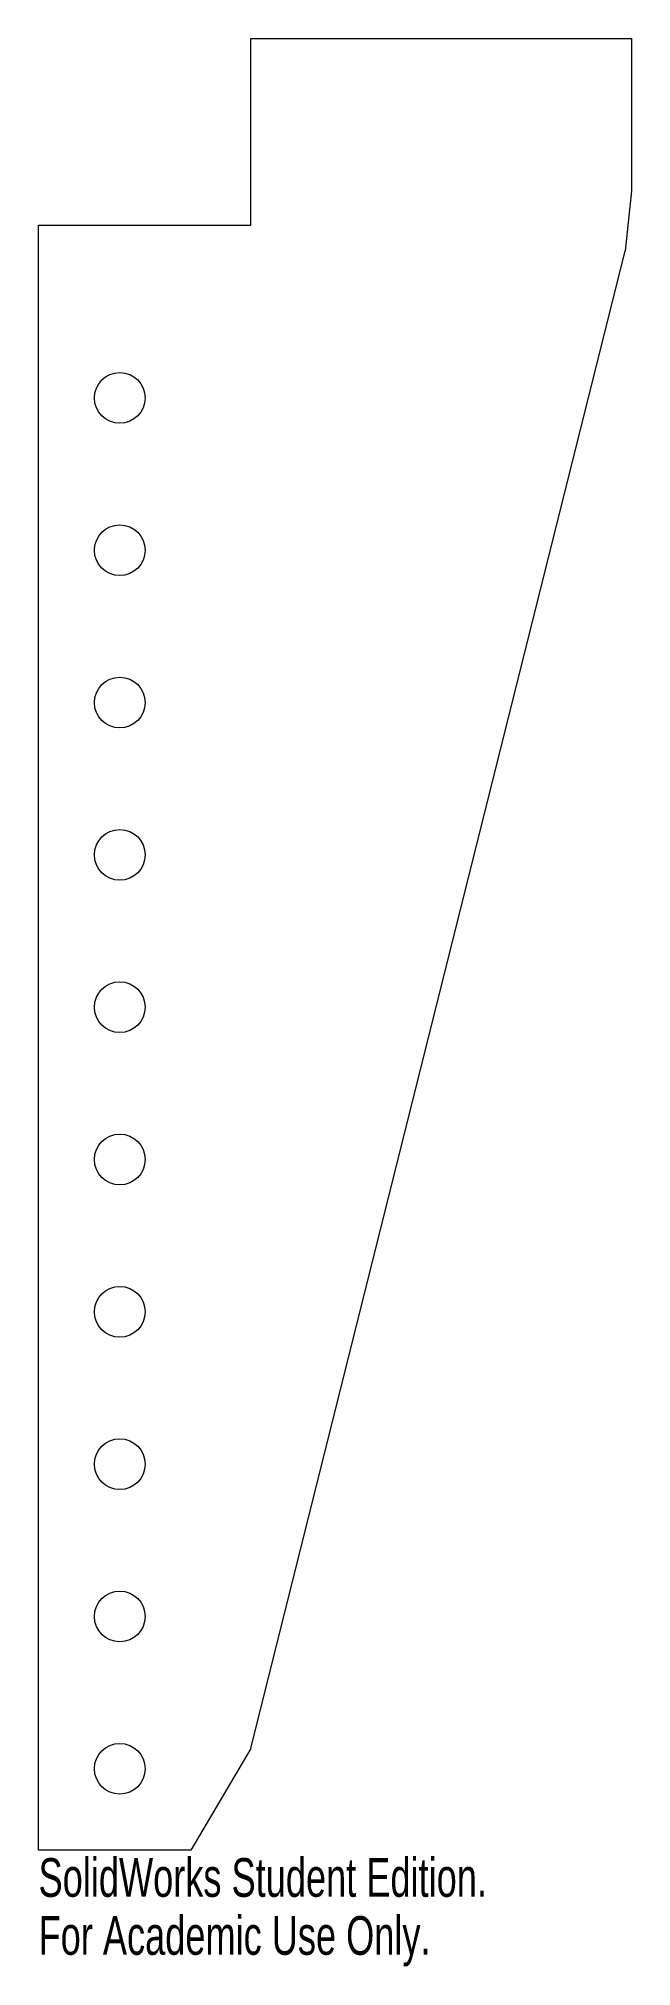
# Model space of a CAD drawing. Header units: inches. Extents: x -1.92 to 1, y -6.07 to 3.42.
import ezdxf

# ---------------------------------------------------------------- set-up
doc = ezdxf.new("R2010")
doc.units = ezdxf.units.IN
doc.header["$MEASUREMENT"] = 0
doc.styles.add('SLDTEXTSTYLE0', font='TXT', dxfattribs={"width": 0.7})

msp = doc.modelspace()

# ---------------------------------------------------------------- linework, layer by layer
at = {"color": 7, "linetype": 'Continuous', "lineweight": 15}
for p, q in [((-0.875, 2.5), (-0.875, 3.4195)), ((-0.875, 3.4195), (1, 3.4195)), ((1, 3.4195), (1, 2.6695)), ((1, 2.6695), (0.9688, 2.375)), ((-1.9195, -5.5), (-1.9195, 2.5)), ((-1.9195, 2.5), (-0.875, 2.5)), ((-0.875, -5), (0.9688, 2.375)), ((-0.875, -5), (-1.1695, -5.5)), ((-1.1695, -5.5), (-1.9195, -5.5))]:
    msp.add_line(p, q, dxfattribs=at)
for centre in [(-1.5195, 1.65), (-1.5195, 0.9), (-1.5195, 0.15), (-1.5195, -0.6), (-1.5195, -1.35), (-1.5195, -2.1), (-1.5195, -2.85), (-1.5195, -3.6), (-1.5195, -4.35), (-1.5195, -5.1)]:
    msp.add_circle(centre, 0.125, dxfattribs=at)

# ---------------------------------------------------------------- texts
at = {"color": 7, "linetype": 'Continuous', "char_height": 0.1903, "attachment_point": 1, "style": 'SLDTEXTSTYLE0'}
for s, insert in [('SolidWorks Student Edition.', (-1.9195, -5.5401)), ('For Academic Use Only.', (-1.9195, -5.8256))]:
    msp.add_mtext(s, dxfattribs=dict(at, insert=insert))

doc.saveas('drawing.dxf')
